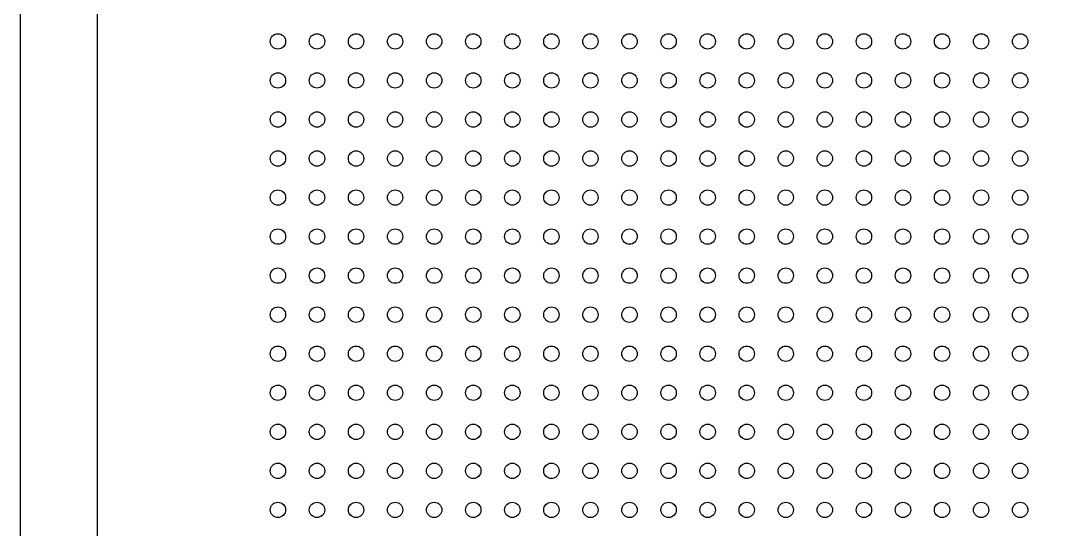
# Model space of a CAD drawing. Header units: millimetres. Extents: x 4157 to 4454, y 757 to 967.
# Drawn here: x 4157.3 to 4224.3, y 827.2 to 860.3 of the extents above; entities that cross this region are included whole.
import ezdxf

# ---------------------------------------------------------------- set-up
doc = ezdxf.new("R2010")
doc.units = ezdxf.units.MM

msp = doc.modelspace()

# ---------------------------------------------------------------- linework, layer by layer
for points in [[(4157.299, 966.971), (4454.299, 966.971), (4454.299, 756.971), (4157.299, 756.971)], [(4162.299, 961.971), (4449.299, 961.971), (4449.299, 761.971), (4162.299, 761.971)]]:
    msp.add_lwpolyline(points, close=True)
for centre in [(4174.031, 858.911), (4176.571, 858.911), (4179.111, 858.911), (4181.651, 858.911), (4184.191, 858.911), (4186.731, 858.911), (4189.271, 858.911), (4191.811, 858.911), (4194.351, 858.911), (4196.891, 858.911), (4199.431, 858.911), (4201.971, 858.911), (4204.511, 858.911), (4207.051, 858.911), (4209.591, 858.911), (4212.131, 858.911), (4214.671, 858.911), (4217.211, 858.911), (4219.751, 858.911), (4222.291, 858.911), (4174.031, 856.371), (4176.571, 856.371), (4179.111, 856.371), (4181.651, 856.371), (4184.191, 856.371), (4186.731, 856.371), (4189.271, 856.371), (4191.811, 856.371), (4194.351, 856.371), (4196.891, 856.371), (4199.431, 856.371), (4201.971, 856.371), (4204.511, 856.371), (4207.051, 856.371), (4209.591, 856.371), (4212.131, 856.371), (4214.671, 856.371), (4217.211, 856.371), (4219.751, 856.371), (4222.291, 856.371), (4174.031, 853.831), (4176.571, 853.831), (4179.111, 853.831), (4181.651, 853.831), (4184.191, 853.831), (4186.731, 853.831), (4189.271, 853.831), (4191.811, 853.831), (4194.351, 853.831), (4196.891, 853.831), (4199.431, 853.831), (4201.971, 853.831), (4204.511, 853.831), (4207.051, 853.831), (4209.591, 853.831), (4212.131, 853.831), (4214.671, 853.831), (4217.211, 853.831), (4219.751, 853.831), (4222.291, 853.831), (4174.031, 851.291), (4176.571, 851.291), (4179.111, 851.291), (4181.651, 851.291), (4184.191, 851.291), (4186.731, 851.291), (4189.271, 851.291), (4191.811, 851.291), (4194.351, 851.291), (4196.891, 851.291), (4199.431, 851.291), (4201.971, 851.291), (4204.511, 851.291), (4207.051, 851.291), (4209.591, 851.291), (4212.131, 851.291), (4214.671, 851.291), (4217.211, 851.291), (4219.751, 851.291), (4222.291, 851.291), (4174.031, 848.751), (4176.571, 848.751), (4179.111, 848.751), (4181.651, 848.751), (4184.191, 848.751), (4186.731, 848.751), (4189.271, 848.751), (4191.811, 848.751), (4194.351, 848.751), (4196.891, 848.751), (4199.431, 848.751), (4201.971, 848.751), (4204.511, 848.751), (4207.051, 848.751), (4209.591, 848.751), (4212.131, 848.751), (4214.671, 848.751), (4217.211, 848.751), (4219.751, 848.751), (4222.291, 848.751), (4174.031, 846.211), (4176.571, 846.211), (4179.111, 846.211), (4181.651, 846.211), (4184.191, 846.211), (4186.731, 846.211), (4189.271, 846.211), (4191.811, 846.211), (4194.351, 846.211), (4196.891, 846.211), (4199.431, 846.211), (4201.971, 846.211), (4204.511, 846.211), (4207.051, 846.211), (4209.591, 846.211), (4212.131, 846.211), (4214.671, 846.211), (4217.211, 846.211), (4219.751, 846.211), (4222.291, 846.211), (4174.031, 843.671), (4176.571, 843.671), (4179.111, 843.671), (4181.651, 843.671), (4184.191, 843.671), (4186.731, 843.671), (4189.271, 843.671), (4191.811, 843.671), (4194.351, 843.671), (4196.891, 843.671), (4199.431, 843.671), (4201.971, 843.671), (4204.511, 843.671), (4207.051, 843.671), (4209.591, 843.671), (4212.131, 843.671), (4214.671, 843.671), (4217.211, 843.671), (4219.751, 843.671), (4222.291, 843.671), (4174.031, 841.131), (4176.571, 841.131), (4179.111, 841.131), (4181.651, 841.131), (4184.191, 841.131), (4186.731, 841.131), (4189.271, 841.131), (4191.811, 841.131), (4194.351, 841.131), (4196.891, 841.131), (4199.431, 841.131), (4201.971, 841.131), (4204.511, 841.131), (4207.051, 841.131), (4209.591, 841.131), (4212.131, 841.131), (4214.671, 841.131), (4217.211, 841.131), (4219.751, 841.131), (4222.291, 841.131), (4174.031, 838.591), (4176.571, 838.591), (4179.111, 838.591), (4181.651, 838.591), (4184.191, 838.591), (4186.731, 838.591), (4189.271, 838.591), (4191.811, 838.591), (4194.351, 838.591), (4196.891, 838.591), (4199.431, 838.591), (4201.971, 838.591), (4204.511, 838.591), (4207.051, 838.591), (4209.591, 838.591), (4212.131, 838.591), (4214.671, 838.591), (4217.211, 838.591), (4219.751, 838.591), (4222.291, 838.591), (4174.031, 836.051), (4176.571, 836.051), (4179.111, 836.051), (4181.651, 836.051), (4184.191, 836.051), (4186.731, 836.051), (4189.271, 836.051), (4191.811, 836.051), (4194.351, 836.051), (4196.891, 836.051), (4199.431, 836.051), (4201.971, 836.051), (4204.511, 836.051), (4207.051, 836.051), (4209.591, 836.051), (4212.131, 836.051), (4214.671, 836.051), (4217.211, 836.051), (4219.751, 836.051), (4222.291, 836.051), (4174.031, 833.511), (4176.571, 833.511), (4179.111, 833.511), (4181.651, 833.511), (4184.191, 833.511), (4186.731, 833.511), (4189.271, 833.511), (4191.811, 833.511), (4194.351, 833.511), (4196.891, 833.511), (4199.431, 833.511), (4201.971, 833.511), (4204.511, 833.511), (4207.051, 833.511), (4209.591, 833.511), (4212.131, 833.511), (4214.671, 833.511), (4217.211, 833.511), (4219.751, 833.511), (4222.291, 833.511), (4174.031, 830.971), (4176.571, 830.971), (4179.111, 830.971), (4181.651, 830.971), (4184.191, 830.971), (4186.731, 830.971), (4189.271, 830.971), (4191.811, 830.971), (4194.351, 830.971), (4196.891, 830.971), (4199.431, 830.971), (4201.971, 830.971), (4204.511, 830.971), (4207.051, 830.971), (4209.591, 830.971), (4212.131, 830.971), (4214.671, 830.971), (4217.211, 830.971), (4219.751, 830.971), (4222.291, 830.971), (4174.031, 828.431), (4176.571, 828.431), (4179.111, 828.431), (4181.651, 828.431), (4184.191, 828.431), (4186.731, 828.431), (4189.271, 828.431), (4191.811, 828.431), (4194.351, 828.431), (4196.891, 828.431), (4199.431, 828.431), (4201.971, 828.431), (4204.511, 828.431), (4207.051, 828.431), (4209.591, 828.431), (4212.131, 828.431), (4214.671, 828.431), (4217.211, 828.431), (4219.751, 828.431), (4222.291, 828.431)]:
    msp.add_circle(centre, 0.5)

doc.saveas('drawing.dxf')
